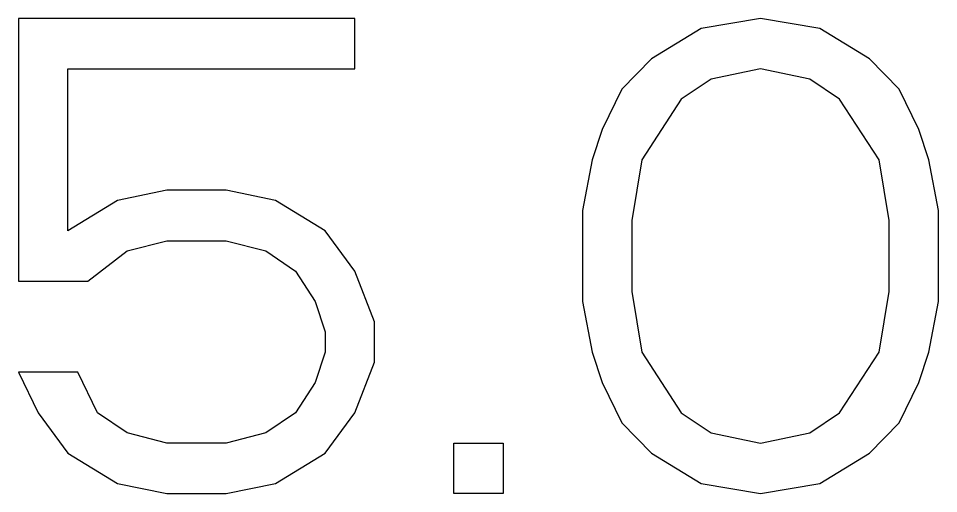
# Model space of a CAD drawing. Header units: millimetres. Extents: x 0 to 594, y 0 to 420.
# Drawn here: x 400.57 to 418.8, y 290.09 to 299.5 of the extents above; entities that cross this region are included whole.
import ezdxf

# ---------------------------------------------------------------- set-up
doc = ezdxf.new("R2010")
doc.units = ezdxf.units.MM
doc.header["$LTSCALE"] = 32.67
doc.layers.add('ASSEM_MEM', color=7, linetype='CONTINUOUS')

msp = doc.modelspace()

# ---------------------------------------------------------------- linework, layer by layer
at = {"layer": 'ASSEM_MEM', "color": 7, "linetype": 'CONTINUOUS'}
for p, q in [((400.571, 299.498), (400.571, 294.293)), ((407.237, 299.498), (400.571, 299.498)), ((407.237, 298.497), (407.237, 299.498)), ((415.275, 299.498), (414.098, 299.298)), ((416.451, 299.298), (415.275, 299.498)), ((414.098, 299.298), (413.118, 298.697)), ((417.431, 298.697), (416.451, 299.298)), ((413.118, 298.697), (412.53, 298.097)), ((418.019, 298.097), (417.431, 298.697)), ((401.552, 295.294), (401.552, 298.497)), ((401.552, 298.497), (407.237, 298.497)), ((415.275, 298.497), (414.294, 298.297)), ((416.255, 298.297), (415.275, 298.497)), ((414.294, 298.297), (413.706, 297.897)), ((416.843, 297.897), (416.255, 298.297)), ((412.53, 298.097), (412.138, 297.296)), ((418.411, 297.296), (418.019, 298.097)), ((413.706, 297.897), (412.922, 296.695)), ((417.627, 296.695), (416.843, 297.897)), ((412.138, 297.296), (411.942, 296.695)), ((418.607, 296.695), (418.411, 297.296)), ((411.942, 296.695), (411.746, 295.694)), ((412.922, 296.695), (412.726, 295.494)), ((417.823, 295.494), (417.627, 296.695)), ((418.803, 295.694), (418.607, 296.695)), ((403.512, 296.095), (402.532, 295.894)), ((404.688, 296.095), (403.512, 296.095)), ((405.668, 295.894), (404.688, 296.095)), ((402.532, 295.894), (401.552, 295.294)), ((406.649, 295.294), (405.668, 295.894)), ((411.746, 295.694), (411.746, 293.892)), ((418.803, 293.892), (418.803, 295.694)), ((412.726, 295.494), (412.726, 294.093)), ((417.823, 294.093), (417.823, 295.494)), ((407.237, 294.493), (406.649, 295.294)), ((402.728, 294.893), (403.512, 295.094)), ((403.512, 295.094), (404.688, 295.094)), ((404.688, 295.094), (405.472, 294.893)), ((401.944, 294.293), (402.728, 294.893)), ((405.472, 294.893), (406.061, 294.493)), ((406.061, 294.493), (406.453, 293.892)), ((407.629, 293.492), (407.237, 294.493)), ((400.571, 294.293), (401.944, 294.293)), ((412.726, 294.093), (412.922, 292.891)), ((417.627, 292.891), (417.823, 294.093)), ((406.453, 293.892), (406.649, 293.292)), ((411.746, 293.892), (411.942, 292.891)), ((418.607, 292.891), (418.803, 293.892)), ((407.629, 292.691), (407.629, 293.492)), ((406.649, 293.292), (406.649, 292.891)), ((406.649, 292.891), (406.453, 292.291)), ((411.942, 292.891), (412.138, 292.291)), ((412.922, 292.891), (413.706, 291.69)), ((416.843, 291.69), (417.627, 292.891)), ((418.411, 292.291), (418.607, 292.891)), ((407.237, 291.69), (407.629, 292.691)), ((401.748, 292.491), (400.571, 292.491)), ((400.571, 292.491), (400.963, 291.69)), ((402.14, 291.69), (401.748, 292.491)), ((406.453, 292.291), (406.061, 291.69)), ((412.138, 292.291), (412.53, 291.49)), ((418.019, 291.49), (418.411, 292.291)), ((400.963, 291.69), (401.552, 290.889)), ((402.728, 291.29), (402.14, 291.69)), ((406.061, 291.69), (405.472, 291.29)), ((406.649, 290.889), (407.237, 291.69)), ((413.706, 291.69), (414.294, 291.29)), ((416.255, 291.29), (416.843, 291.69)), ((412.53, 291.49), (413.118, 290.889)), ((417.431, 290.889), (418.019, 291.49)), ((403.512, 291.089), (402.728, 291.29)), ((405.472, 291.29), (404.688, 291.089)), ((414.294, 291.29), (415.275, 291.089)), ((415.275, 291.089), (416.255, 291.29)), ((404.688, 291.089), (403.512, 291.089)), ((409.197, 291.089), (410.177, 291.089)), ((409.197, 290.088), (409.197, 291.089)), ((410.177, 291.089), (410.177, 290.088)), ((401.552, 290.889), (402.532, 290.289)), ((405.668, 290.289), (406.649, 290.889)), ((413.118, 290.889), (414.098, 290.289)), ((416.451, 290.289), (417.431, 290.889)), ((402.532, 290.289), (403.512, 290.088)), ((404.688, 290.088), (405.668, 290.289)), ((414.098, 290.289), (415.275, 290.088)), ((415.275, 290.088), (416.451, 290.289)), ((403.512, 290.088), (404.688, 290.088)), ((410.177, 290.088), (409.197, 290.088))]:
    msp.add_line(p, q, dxfattribs=at)

doc.saveas('drawing.dxf')
